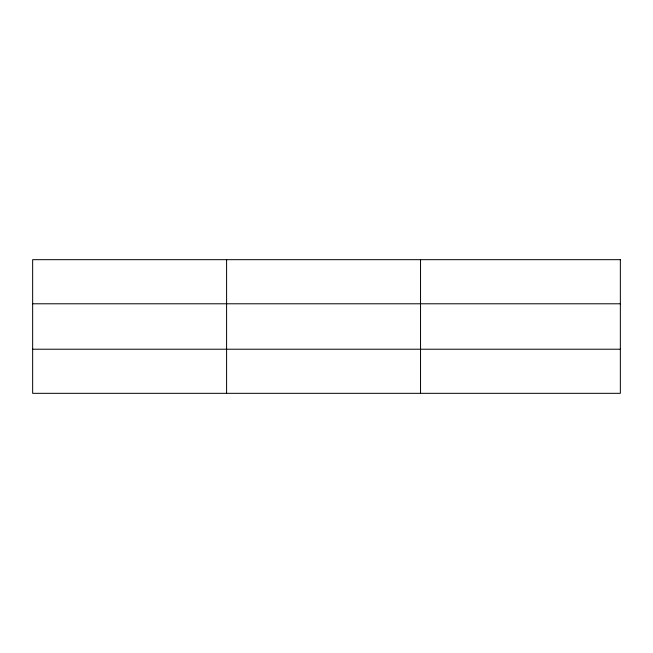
<?xml version="1.0" encoding="UTF-8"?>
<svg xmlns="http://www.w3.org/2000/svg" width="653" height="653" viewBox="0 0 653 653"><rect width="100%" height="100%" fill="white"/><g stroke="black" fill="none" stroke-linecap="round" stroke-linejoin="round"><path stroke-width="0.98" d="M226.591 393.326L226.591 259.674M420.532 393.326L420.532 259.674M32.65 303.784L620.35 303.784M32.65 349.216L620.35 349.216M620.35 259.674L620.35 393.326L32.65 393.326L32.65 259.674L620.35 259.674"/></g></svg>
